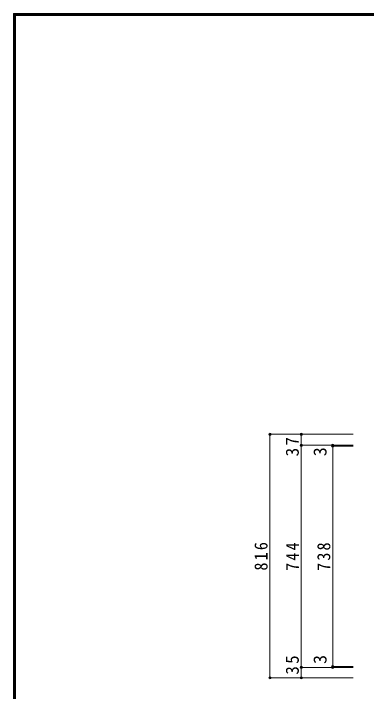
# Model space of a CAD drawing. Units: millimetres at full size, sheet at 1:15. Extents: x -2920 to 2930, y -2153 to 2088.
# Drawn here: x -2920 to -1736, y -184 to 2088 of the extents above; entities that cross this region are included whole.
import ezdxf
from ezdxf.enums import TextEntityAlignment as Align

# ---------------------------------------------------------------- set-up
doc = ezdxf.new("R2010")
doc.units = ezdxf.units.MM
doc.header["$LTSCALE"] = 15
doc.header["$PDMODE"] = 32
doc.header["$PDSIZE"] = 7.5
doc.layers.add('2-2', color=7, linetype='Continuous', lineweight=18)
doc.layers.add('F-1', color=6, linetype='Continuous')
doc.styles.add('ＭＳ ゴシック', font='')
doc.styles.get('ＭＳ ゴシック').set_extended_font_data('MS Gothic')

msp = doc.modelspace()

# ---------------------------------------------------------------- linework, layer by layer
at = {"layer": '2-2', "color": 4}
for p, q in [((-2059.76, -137.98), (-2059.76, 678.02)), ((-1954.92, 641.02), (-1954.92, 678.02)), ((-1954.92, 641.02), (-1954.92, -102.98)), ((-1849.25, 641.02), (-1849.25, 638.02)), ((-1849.25, 638.02), (-1849.25, -99.98)), ((-1954.92, -102.98), (-1954.92, -137.98)), ((-1849.25, -99.98), (-1849.25, -102.98))]:
    msp.add_line(p, q, dxfattribs=at)
at = {"layer": '2-2'}
for p, q in [((-2059.76, 678.02), (-1954.92, 678.02)), ((-1954.92, 678.02), (-1780.6, 678.02)), ((-1954.92, 641.02), (-1849.25, 641.02)), ((-1954.92, 641.02), (-1780.6, 641.02)), ((-1849.25, 641.02), (-1780.6, 641.02)), ((-1849.25, 638.02), (-1780.6, 638.02)), ((-1954.92, -102.98), (-1849.25, -102.98)), ((-1849.25, -99.98), (-1780.6, -99.98)), ((-1849.25, -102.98), (-1780.6, -102.98)), ((-2059.76, -137.98), (-1954.92, -137.98)), ((-2059.76, -137.98), (-1954.92, -137.98)), ((-1954.92, -137.98), (-1780.6, -137.98))]:
    msp.add_line(p, q, dxfattribs=at)
at = {"layer": '2-2', "color": 4}
for p in [(-2059.76, 678.02), (-1954.92, 678.02), (-1954.92, 641.02), (-1849.25, 641.02), (-1849.25, 638.02), (-1954.92, -102.98), (-1849.25, -99.98), (-1849.25, -102.98), (-2059.76, -137.98), (-1954.92, -137.98)]:
    msp.add_point(p, dxfattribs=at)
at = {"layer": 'F-1'}
for p, q in [((-2920.04, 2087.5), (-2920.04, -2102.5)), ((-2920.04, 2087.5), (2929.96, 2087.5)), ((-2920.04, 2085), (2929.96, 2085)), ((-2920.04, 2082.5), (2929.96, 2082.5)), ((-2917.54, 2087.5), (-2917.54, -2102.5)), ((-2915.04, 2087.5), (-2915.04, -2102.5))]:
    msp.add_line(p, q, dxfattribs=at)

# ---------------------------------------------------------------- texts
at = {"layer": '2-2', "style": 'ＭＳ ゴシック'}
for p in [(-1856.75, 604.51), (-1856.75, -91.38)]:
    msp.add_text('3', height=43.99, rotation=90, dxfattribs=at).set_placement(p, align=Align.BOTTOM_LEFT)
at = {"layer": '2-2', "char_height": 43.99, "attachment_point": 7, "rotation": 90, "style": 'ＭＳ ゴシック'}
for s, insert in [('\\T1.27;\\W0.95;37', (-1962.42, 604.01)), ('\\T1.27;\\W0.9;816', (-2067.26, 221.27)), ('\\T1.27;\\W0.9;744', (-1962.42, 220.27)), ('\\T1.27;\\W0.9;738', (-1856.75, 220.27)), ('\\T1.27;\\W0.95;35', (-1962.42, -127.26))]:
    msp.add_mtext(s, dxfattribs=dict(at, insert=insert))

doc.saveas('drawing.dxf')
